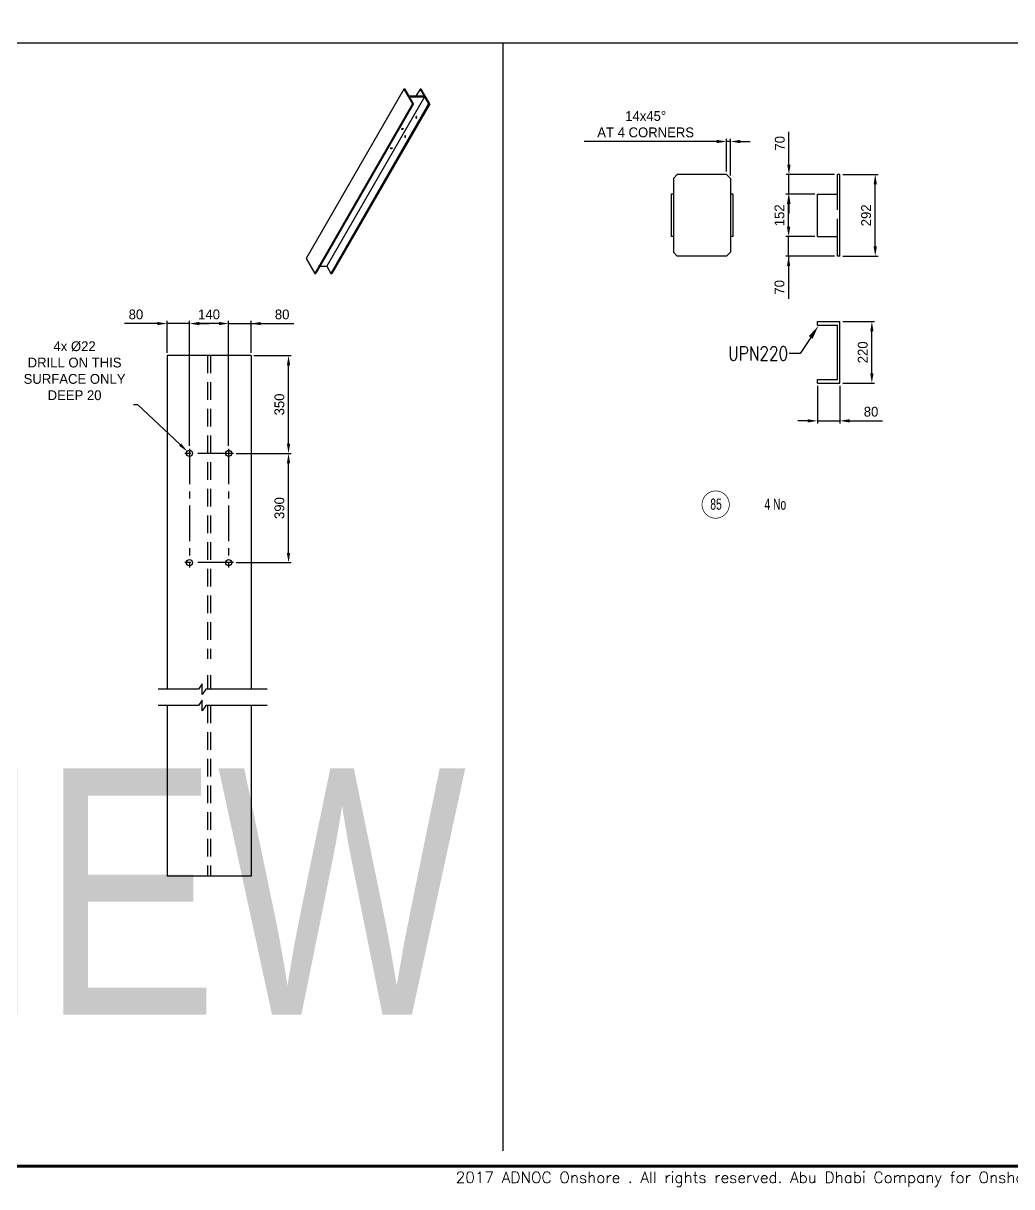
# Model space of a CAD drawing. Header units: millimetres. Extents: x 0 to 16187, y -20471 to 6290.
# Drawn here: x 11247.2 to 11600.5, y 1484.6 to 1900.2 of the extents above; entities that cross this region are included whole.
import ezdxf
from ezdxf import colors
from ezdxf.entities.mleader import LeaderData, LeaderLine
from ezdxf.enums import TextEntityAlignment as Align
from ezdxf.math import Vec2, Vec3

# ---------------------------------------------------------------- set-up
doc = ezdxf.new("R2018")
doc.units = ezdxf.units.MM
doc.header["$PDSIZE"] = -1
for name, pattern in [('CENTERX2', [20.32, 12.7, -2.54, 2.54, -2.54]), ('DASHED2', [9.525, 6.35, -3.175]), ('HIDDEN', [9.525, 6.35, -3.175])]:
    doc.linetypes.add(name, pattern=pattern)
doc.layers.add('BORDER1', color=3, linetype='Continuous')
doc.layers.add('BORDER2', color=7, linetype='Continuous')
doc.styles.add('ROMANC', font='ROMANC', dxfattribs={"height": 5})
doc.styles.add('ROMANS', font='ROMANS.shx', dxfattribs={"width": 0.8})
doc.styles.add('ROMANT', font='ROMANT', dxfattribs={"height": 4})
doc.styles.add('SLDTEXTSTYLE2', font='TXT', dxfattribs={"width": 0.686449})
doc.dimstyles.new('AM_ISO', dxfattribs={"dimtxt": 3.5, "dimasz": 3.5, "dimexe": 1, "dimexo": 1, "dimgap": 1.5, "dimtad": 1, "dimdsep": 46, "dimtxsty": 'Standard', "dimcen": 0, "dimclrd": 1, "dimclre": 1, "dimclrt": 1, "dimadec": 0, "dimazin": 2, "dimtp": 0.1, "dimtm": 0.1, "dimtfac": 0.71, "dimtdec": 3, "dimtmove": 0, "dimatfit": 3, "dimfxl": 1, "dimlwd": -1, "dimlwe": -1, "dimarcsym": 1})
doc.dimstyles.new('AM_ISO$3', dxfattribs={"dimtxt": 3.5, "dimasz": 3.5, "dimexe": 1, "dimexo": 1, "dimgap": 1.5, "dimtad": 1, "dimtoh": 1, "dimdsep": 46, "dimtxsty": 'Standard', "dimcen": 0, "dimclrd": 1, "dimclre": 1, "dimclrt": 1, "dimadec": 0, "dimazin": 2, "dimtp": 0.1, "dimtm": 0.1, "dimtfac": 0.71, "dimtdec": 3, "dimtofl": 0, "dimtmove": 0, "dimatfit": 0, "dimfxl": 1, "dimlwd": -1, "dimlwe": -1, "dimarcsym": 1})

# ---------------------------------------------------------------- blocks, each defined once
blk = doc.blocks.new('*U609')
at = {"layer": 'BORDER1', "color": 154, "true_color": 0x1859a9, "const_width": 1}
blk.add_lwpolyline([(1.81, 811), (1144, 811), (1144, 0), (0, 0), (0, 811)], close=True, dxfattribs=at)
at = {"layer": 'BORDER2', "color": 154, "true_color": 0x1859a9, "style": 'ROMANS'}
blk.add_text('2017 ADNOC Onshore . All rights reserved. Abu Dhabi Company for Onshore Petroleum Operations Ltd. Restricted Circulation', height=4, dxfattribs=at).set_placement((489.5, -2), align=Align.TOP_CENTER)
at = {"layer": 'BORDER2', "flags": 8}
for tag, height, style, p in [('REV-A', 3.24, 'ROMANS', (986.93, 140.25)), ('RE-A', 8.06, 'ROMANT', (1084.63, 7.17))]:
    blk.add_attdef(tag, text='', height=height, dxfattribs=dict(at, style=style)).set_placement(p, align=Align.CENTER)
at = {"layer": 'BORDER2', "style": 'ROMANS', "width": 3.830216}
blk.add_attdef('DATE-A', text='', height=3.24, dxfattribs=at).set_placement((995.51, 140.25), (1008.51, 140.25), align=Align.FIT)
at = {"layer": 'BORDER2'}
for tag, height, style, p in [('DRN-A', 3.24, 'ROMANS', (1018.38, 140.25)), ('CHD-A', 3.24, 'ROMANS', (1032.35, 140.25)), ('APD-A', 3.24, 'ROMANS', (1046.64, 140.25)), ('CONS_CONT_VEND', 4.2, 'ROMANC', (1061.39, 72.83))]:
    blk.add_attdef(tag, text='', height=height, dxfattribs=dict(at, style=style)).set_placement(p, align=Align.CENTER)
at = {"layer": 'BORDER2', "style": 'ROMANS', "width": 0.8}
for tag, p, height in [('1:X', (997.23, 122.55), 3.5), ('LOC', (1042.74, 122.55), 3.5), ('PROJ_NO', (1118.64, 122.55), 3.5), ('CONS_DRG_NO', (1011, 63), 3)]:
    blk.add_attdef(tag, p, '', height=height, dxfattribs=at)
at = {"layer": 'BORDER2', "lineweight": 30, "width": 0.8, "flags": 104}
blk.add_attdef('COMMENTS-A', text='', height=2.2, dxfattribs=at).set_placement((1055.21, 142.07), align=Align.MIDDLE_LEFT)
at = {"layer": 'BORDER2', "style": 'ROMANS', "width": 0.8}
for tag, p in [('PROJECT_TITLE_1', (1061.07, 55.35)), ('PROJECT_TITLE_2', (1061.07, 49.3))]:
    blk.add_attdef(tag, text='', height=3.5, dxfattribs=at).set_placement(p, align=Align.MIDDLE)
at = {"layer": 'BORDER2', "style": 'ROMANT', "width": 0.8}
for tag, p in [('DRG_TITLE_1', (1061.07, 36.31)), ('DRG_TITLE_2', (1061.07, 28.31)), ('DRG_TITLE_3', (1061.07, 20.31))]:
    blk.add_attdef(tag, text='', height=5, dxfattribs=at).set_placement(p, align=Align.CENTER)
at = {"layer": 'BORDER2', "style": 'ROMANT'}
for tag, p in [('AR', (995, 7.17)), ('PA', (1011.74, 7.17)), ('DC', (1028.45, 7.17)), ('TS', (1120.84, 7.17))]:
    blk.add_attdef(tag, p, '', height=8.06, dxfattribs=at)
for tag, p in [('SRNO', (1074.7, 7.17)), ('SH', (1115.8, 7.18))]:
    blk.add_attdef(tag, text='', height=8.06, dxfattribs=at).set_placement(p, align=Align.RIGHT)
at = {"layer": 'BORDER2', "style": 'ROMANS', "flags": 2}
blk.add_attdef('TB_VERSION', text='', height=2, dxfattribs=at).set_placement((1, -1), align=Align.TOP_LEFT)
blk = doc.blocks.new('*D4826')
at = {"color": 1, "linetype": 'ByBlock'}
for p, q in [((11329.65, 1781.57), (11343.05, 1781.57)), ((11342.05, 1750.07), (11342.05, 1778.07)), ((11323.33, 1746.57), (11343.05, 1746.57))]:
    blk.add_line(p, q, dxfattribs=at)
at = {"color": 1}
for points in [[(11342.63, 1778.07), (11341.46, 1778.07), (11342.05, 1781.57)], [(11341.46, 1750.07), (11342.63, 1750.07), (11342.05, 1746.57)]]:
    blk.add_solid(points, dxfattribs=at)
at = {"layer": 'Defpoints', "color": 0}
for p in [(11328.65, 1781.57), (11342.05, 1781.57), (11322.33, 1746.57)]:
    blk.add_point(p, dxfattribs=at)
at = {"color": 1, "insert": (11338.8, 1764.07), "char_height": 3.5, "attachment_point": 5, "rotation": 90}
blk.add_mtext('350', dxfattribs=at)
blk = doc.blocks.new('*D4827')
at = {"color": 1, "linetype": 'ByBlock'}
for p, q in [((11323.33, 1746.57), (11343.05, 1746.57)), ((11342.05, 1711.07), (11342.05, 1743.07)), ((11323.33, 1707.57), (11343.05, 1707.57))]:
    blk.add_line(p, q, dxfattribs=at)
at = {"color": 1}
for points in [[(11342.63, 1743.07), (11341.46, 1743.07), (11342.05, 1746.57)], [(11341.46, 1711.07), (11342.63, 1711.07), (11342.05, 1707.57)]]:
    blk.add_solid(points, dxfattribs=at)
at = {"layer": 'Defpoints', "color": 0}
for p in [(11322.33, 1746.57), (11342.05, 1746.57), (11322.33, 1707.57)]:
    blk.add_point(p, dxfattribs=at)
at = {"color": 1, "insert": (11338.8, 1727.07), "char_height": 3.5, "attachment_point": 5, "rotation": 90}
blk.add_mtext('390', dxfattribs=at)
blk = doc.blocks.new('*D4828')
at = {"color": 1, "linetype": 'ByBlock'}
for p, q in [((11317.15, 1792.97), (11313.65, 1792.97)), ((11320.65, 1749.26), (11320.65, 1793.97)), ((11320.65, 1792.97), (11328.65, 1792.97)), ((11328.65, 1782.57), (11328.65, 1793.97)), ((11328.65, 1792.97), (11343.9, 1792.97)), ((11332.15, 1792.97), (11335.65, 1792.97))]:
    blk.add_line(p, q, dxfattribs=at)
at = {"color": 1}
for points in [[(11317.15, 1792.39), (11317.15, 1793.55), (11320.65, 1792.97)], [(11332.15, 1793.55), (11332.15, 1792.39), (11328.65, 1792.97)]]:
    blk.add_solid(points, dxfattribs=at)
at = {"layer": 'Defpoints', "color": 0}
for p in [(11328.65, 1792.97), (11328.65, 1781.57), (11320.65, 1748.26)]:
    blk.add_point(p, dxfattribs=at)
at = {"color": 1, "insert": (11339.77, 1796.22), "char_height": 3.5, "attachment_point": 5}
blk.add_mtext('80', dxfattribs=at)
blk = doc.blocks.new('*D4829')
at = {"color": 1, "linetype": 'ByBlock'}
for p, q in [((11306.65, 1749.26), (11306.65, 1793.97)), ((11317.15, 1792.97), (11310.15, 1792.97)), ((11320.65, 1760.48), (11320.65, 1793.97))]:
    blk.add_line(p, q, dxfattribs=at)
at = {"color": 1}
for points in [[(11310.15, 1793.55), (11310.15, 1792.39), (11306.65, 1792.97)], [(11317.15, 1792.39), (11317.15, 1793.55), (11320.65, 1792.97)]]:
    blk.add_solid(points, dxfattribs=at)
at = {"layer": 'Defpoints', "color": 0}
for p in [(11306.65, 1792.97), (11320.65, 1759.48), (11306.65, 1748.26)]:
    blk.add_point(p, dxfattribs=at)
at = {"color": 1, "insert": (11313.65, 1796.22), "char_height": 3.5, "attachment_point": 5}
blk.add_mtext('140', dxfattribs=at)
blk = doc.blocks.new('*D4830')
at = {"color": 1, "linetype": 'ByBlock'}
for p, q in [((11295.15, 1792.97), (11283.4, 1792.97)), ((11298.65, 1782.57), (11298.65, 1793.97)), ((11306.65, 1792.97), (11298.65, 1792.97)), ((11306.65, 1759.48), (11306.65, 1793.97)), ((11310.15, 1792.97), (11313.65, 1792.97))]:
    blk.add_line(p, q, dxfattribs=at)
at = {"color": 1}
for points in [[(11295.15, 1792.39), (11295.15, 1793.55), (11298.65, 1792.97)], [(11310.15, 1793.55), (11310.15, 1792.39), (11306.65, 1792.97)]]:
    blk.add_solid(points, dxfattribs=at)
at = {"layer": 'Defpoints', "color": 0}
for p in [(11298.65, 1792.97), (11298.65, 1781.57), (11306.65, 1758.48)]:
    blk.add_point(p, dxfattribs=at)
at = {"color": 1, "insert": (11287.52, 1796.22), "char_height": 3.5, "attachment_point": 5}
blk.add_mtext('80', dxfattribs=at)
blk = doc.blocks.new('*D4831')
at = {"color": 1, "linetype": 'ByBlock'}
for p, q in [((11286.59, 1764.1), (11288.09, 1764.1)), ((11288.09, 1764.1), (11303.31, 1749.73))]:
    blk.add_line(p, q, dxfattribs=at)
at = {"color": 1}
blk.add_solid([(11302.9, 1749.31), (11303.71, 1750.16), (11305.85, 1747.33)], dxfattribs=at)
at = {"layer": 'Defpoints', "color": 0}
for p in [(11305.85, 1747.33), (11307.45, 1745.82)]:
    blk.add_point(p, dxfattribs=at)
at = {"color": 1, "insert": (11265.59, 1776.1), "char_height": 3.5, "attachment_point": 5}
blk.add_mtext('4x %%c22\\PDRILL ON THIS\\PSURFACE ONLY\\PDEEP 20', dxfattribs=at)
blk = doc.blocks.new('*D5641')
at = {"color": 1, "linetype": 'ByBlock'}
for p, q in [((11540.1, 1793.7), (11551.52, 1793.7)), ((11550.52, 1775.2), (11550.52, 1790.2)), ((11540.1, 1771.7), (11551.52, 1771.7))]:
    blk.add_line(p, q, dxfattribs=at)
at = {"color": 1}
for points in [[(11551.1, 1790.2), (11549.93, 1790.2), (11550.52, 1793.7)], [(11549.93, 1775.2), (11551.1, 1775.2), (11550.52, 1771.7)]]:
    blk.add_solid(points, dxfattribs=at)
at = {"layer": 'Defpoints', "color": 0}
for p in [(11539.1, 1793.7), (11550.52, 1793.7), (11539.1, 1771.7)]:
    blk.add_point(p, dxfattribs=at)
at = {"color": 1, "insert": (11547.27, 1782.7), "char_height": 3.5, "attachment_point": 5, "rotation": 90}
blk.add_mtext('220', dxfattribs=at)
blk = doc.blocks.new('*D5642')
at = {"color": 1, "linetype": 'ByBlock'}
for p, q in [((11531.1, 1770.7), (11531.1, 1757.22)), ((11539.1, 1770.7), (11539.1, 1757.22)), ((11527.6, 1758.22), (11524.1, 1758.22)), ((11531.1, 1758.22), (11539.1, 1758.22)), ((11542.6, 1758.22), (11554.35, 1758.22))]:
    blk.add_line(p, q, dxfattribs=at)
at = {"color": 1}
for points in [[(11527.6, 1757.64), (11527.6, 1758.81), (11531.1, 1758.22)], [(11542.6, 1758.81), (11542.6, 1757.64), (11539.1, 1758.22)]]:
    blk.add_solid(points, dxfattribs=at)
at = {"layer": 'Defpoints', "color": 0}
for p in [(11531.1, 1771.7), (11539.1, 1771.7), (11539.1, 1758.22)]:
    blk.add_point(p, dxfattribs=at)
at = {"color": 1, "insert": (11550.23, 1761.47), "char_height": 3.5, "attachment_point": 5}
blk.add_mtext('80', dxfattribs=at)
blk = doc.blocks.new('*D5643')
at = {"color": 1, "linetype": 'ByBlock'}
for p, q in [((11530.1, 1839.24), (11519.76, 1839.24)), ((11520.76, 1827.54), (11520.76, 1835.74)), ((11530.1, 1824.04), (11519.76, 1824.04))]:
    blk.add_line(p, q, dxfattribs=at)
at = {"color": 1}
for points in [[(11521.35, 1835.74), (11520.18, 1835.74), (11520.76, 1839.24)], [(11520.18, 1827.54), (11521.35, 1827.54), (11520.76, 1824.04)]]:
    blk.add_solid(points, dxfattribs=at)
at = {"layer": 'Defpoints', "color": 0}
for p in [(11520.76, 1839.24), (11531.1, 1839.24), (11531.1, 1824.04)]:
    blk.add_point(p, dxfattribs=at)
at = {"color": 1, "insert": (11517.51, 1831.64), "char_height": 3.5, "attachment_point": 5, "rotation": 90}
blk.add_mtext('152', dxfattribs=at)
blk = doc.blocks.new('*D5644')
at = {"color": 1, "linetype": 'ByBlock'}
for p, q in [((11520.76, 1827.54), (11520.76, 1831.04)), ((11530.1, 1824.04), (11519.76, 1824.04)), ((11520.76, 1817.04), (11520.76, 1824.04)), ((11537.2, 1817.04), (11519.76, 1817.04)), ((11520.76, 1817.04), (11520.76, 1801.79)), ((11520.76, 1813.54), (11520.76, 1810.04))]:
    blk.add_line(p, q, dxfattribs=at)
at = {"color": 1}
for points in [[(11520.18, 1827.54), (11521.35, 1827.54), (11520.76, 1824.04)], [(11521.35, 1813.54), (11520.18, 1813.54), (11520.76, 1817.04)]]:
    blk.add_solid(points, dxfattribs=at)
at = {"layer": 'Defpoints', "color": 0}
for p in [(11520.76, 1824.04), (11531.1, 1824.04), (11538.2, 1817.04)]:
    blk.add_point(p, dxfattribs=at)
at = {"color": 1, "insert": (11517.51, 1805.92), "char_height": 3.5, "attachment_point": 5, "rotation": 90}
blk.add_mtext('70', dxfattribs=at)
blk = doc.blocks.new('*D5645')
at = {"color": 1, "linetype": 'ByBlock'}
for p, q in [((11520.88, 1849.74), (11520.88, 1861.49)), ((11537.2, 1846.24), (11519.88, 1846.24)), ((11520.88, 1839.24), (11520.88, 1846.24)), ((11530.1, 1839.24), (11519.88, 1839.24)), ((11520.88, 1835.74), (11520.88, 1832.24))]:
    blk.add_line(p, q, dxfattribs=at)
at = {"color": 1}
for points in [[(11520.29, 1849.74), (11521.46, 1849.74), (11520.88, 1846.24)], [(11521.46, 1835.74), (11520.29, 1835.74), (11520.88, 1839.24)]]:
    blk.add_solid(points, dxfattribs=at)
at = {"layer": 'Defpoints', "color": 0}
for p in [(11520.88, 1846.24), (11538.2, 1846.24), (11531.1, 1839.24)]:
    blk.add_point(p, dxfattribs=at)
at = {"color": 1, "insert": (11517.63, 1857.37), "char_height": 3.5, "attachment_point": 5, "rotation": 90}
blk.add_mtext('70', dxfattribs=at)
blk = doc.blocks.new('*D5646')
at = {"color": 1, "linetype": 'ByBlock'}
for p, q in [((11540.1, 1846.24), (11552.72, 1846.24)), ((11551.72, 1820.54), (11551.72, 1842.74)), ((11540.1, 1817.04), (11552.72, 1817.04))]:
    blk.add_line(p, q, dxfattribs=at)
at = {"color": 1}
for points in [[(11552.31, 1842.74), (11551.14, 1842.74), (11551.72, 1846.24)], [(11551.14, 1820.54), (11552.31, 1820.54), (11551.72, 1817.04)]]:
    blk.add_solid(points, dxfattribs=at)
at = {"layer": 'Defpoints', "color": 0}
for p in [(11539.1, 1846.24), (11551.72, 1846.24), (11539.1, 1817.04)]:
    blk.add_point(p, dxfattribs=at)
at = {"color": 1, "insert": (11548.47, 1831.64), "char_height": 3.5, "attachment_point": 5, "rotation": 90}
blk.add_mtext('292', dxfattribs=at)
blk = doc.blocks.new('*D5647')
at = {"color": 1, "linetype": 'ByBlock'}
for p, q in [((11495.09, 1858), (11447.76, 1858)), ((11498.59, 1847.24), (11498.59, 1859)), ((11499.99, 1858), (11498.59, 1858)), ((11499.99, 1845.84), (11499.99, 1859)), ((11503.49, 1858), (11506.99, 1858))]:
    blk.add_line(p, q, dxfattribs=at)
at = {"color": 1}
for points in [[(11495.09, 1857.42), (11495.09, 1858.59), (11498.59, 1858)], [(11503.49, 1858.59), (11503.49, 1857.42), (11499.99, 1858)]]:
    blk.add_solid(points, dxfattribs=at)
at = {"layer": 'Defpoints', "color": 0}
for p in [(11498.59, 1858), (11498.59, 1846.24), (11499.99, 1844.84)]:
    blk.add_point(p, dxfattribs=at)
at = {"color": 1, "insert": (11469.68, 1864.17), "char_height": 3.5, "attachment_point": 5}
blk.add_mtext('14x45%%D\\PAT 4 CORNERS', dxfattribs=at)

msp = doc.modelspace()

# ---------------------------------------------------------------- linework, layer by layer
for p, q in [((11083.63135, 1893.28748), (12062.63135, 1893.28748)), ((11418.65589, 1893.28748), (11418.65589, 1497.49397)), ((11480.99496, 1846.24157), (11479.59496, 1844.84157)), ((11498.59496, 1846.24157), (11480.99496, 1846.24157)), ((11498.59496, 1846.24157), (11499.99496, 1844.84157)), ((11538.20335, 1839.24157), (11538.20335, 1846.24157)), ((11539.10335, 1846.24157), (11538.20335, 1846.24157)), ((11539.10335, 1817.04157), (11539.10335, 1846.24157)), ((11479.59496, 1844.84157), (11479.59496, 1818.44157)), ((11499.99496, 1844.84157), (11499.99496, 1818.44157)), ((11478.79496, 1839.24157), (11478.79496, 1824.04157)), ((11479.59496, 1839.24157), (11478.79496, 1839.24157)), ((11500.79496, 1839.24157), (11499.99496, 1839.24157)), ((11500.79496, 1839.24157), (11500.79496, 1824.04157)), ((11531.10335, 1824.04157), (11531.10335, 1839.24157)), ((11531.10335, 1839.24157), (11538.20335, 1839.24157)), ((11479.59496, 1824.04157), (11478.79496, 1824.04157)), ((11500.79496, 1824.04157), (11499.99496, 1824.04157)), ((11531.10335, 1824.04157), (11538.20335, 1824.04157)), ((11538.20335, 1817.04157), (11538.20335, 1824.04157)), ((11479.59496, 1818.44157), (11480.99496, 1817.04157)), ((11498.59496, 1817.04157), (11480.99496, 1817.04157)), ((11499.99496, 1818.44157), (11498.59496, 1817.04157)), ((11539.10335, 1817.04157), (11538.20335, 1817.04157)), ((11531.10335, 1793.7009), (11539.10335, 1793.7009)), ((11531.10335, 1792.4509), (11531.10335, 1793.7009)), ((11531.10335, 1792.4509), (11538.20335, 1792.4509)), ((11538.20335, 1772.9509), (11538.20335, 1792.4509)), ((11539.10335, 1771.7009), (11539.10335, 1793.7009)), ((11298.64896, 1781.57402), (11298.64896, 1662.41026)), ((11328.64896, 1781.57402), (11298.64896, 1781.57402)), ((11328.64896, 1781.57402), (11328.64896, 1662.41026)), ((11531.10335, 1771.7009), (11531.10335, 1772.9509)), ((11531.10335, 1772.9509), (11538.20335, 1772.9509)), ((11531.10335, 1771.7009), (11539.10335, 1771.7009)), ((11309.87139, 1662.41026), (11295.43948, 1662.41026)), ((11311.12587, 1664.27821), (11309.87139, 1662.41026)), ((11311.12587, 1660.44273), (11311.12587, 1664.27821)), ((11312.43986, 1662.41026), (11311.12587, 1660.44273)), ((11334.45612, 1662.41026), (11312.43986, 1662.41026)), ((11311.12587, 1658.41761), (11309.87139, 1656.54967)), ((11311.12587, 1654.58214), (11311.12587, 1658.41761)), ((11309.87139, 1656.54967), (11295.43948, 1656.54967)), ((11298.64896, 1656.54967), (11298.64896, 1595.57706)), ((11312.43986, 1656.54967), (11311.12587, 1654.58214)), ((11334.45612, 1656.54967), (11312.43986, 1656.54967)), ((11328.64896, 1656.54967), (11328.64896, 1595.57706)), ((11328.64896, 1595.57706), (11298.64896, 1595.57706))]:
    msp.add_line(p, q)
at = {"color": 7, "linetype": 'Continuous', "lineweight": 25}
for p, q in [((11383.31202, 1876.73317), (11348.36975, 1816.20483)), ((11383.31202, 1876.73317), (11386.37355, 1871.42987)), ((11383.69987, 1876.73317), (11383.31202, 1876.73317)), ((11385.17451, 1874.17874), (11383.69987, 1876.73317)), ((11389.04822, 1876.73317), (11387.57358, 1874.17874)), ((11389.04822, 1876.73317), (11390.52285, 1874.17874)), ((11389.43607, 1876.73317), (11389.04822, 1876.73317)), ((11392.4976, 1871.42987), (11389.43607, 1876.73317)), ((11386.37355, 1871.42987), (11351.43128, 1810.90153)), ((11386.7614, 1871.42987), (11351.81914, 1810.90153)), ((11390.63511, 1873.98429), (11355.69284, 1813.45595)), ((11392.10975, 1871.42987), (11357.16748, 1810.90153)), ((11392.4976, 1871.42987), (11357.55534, 1810.90153)), ((11390.52285, 1874.17874), (11385.17451, 1874.17874)), ((11385.28677, 1873.98429), (11390.63511, 1873.98429)), ((11386.7614, 1871.42987), (11385.28677, 1873.98429)), ((11386.37355, 1871.42987), (11386.7614, 1871.42987)), ((11390.63511, 1873.98429), (11392.10975, 1871.42987)), ((11392.10975, 1871.42987), (11392.4976, 1871.42987)), ((11348.36975, 1816.20483), (11351.43128, 1810.90153)), ((11353.29377, 1813.45595), (11355.69284, 1813.45595)), ((11355.69284, 1813.45595), (11357.16748, 1810.90153)), ((11351.43128, 1810.90153), (11351.81914, 1810.90153)), ((11357.16748, 1810.90153), (11357.55534, 1810.90153))]:
    msp.add_line(p, q, dxfattribs=at)
at = {"color": 2, "linetype": 'HIDDEN'}
msp.add_line((11538.20335, 1824.04157), (11538.20335, 1839.24157), dxfattribs=at)
at = {"color": 7, "linetype": 'Continuous'}
for q in [(11352.90598, 1813.55318), (11352.9484, 1813.57767)]:
    msp.add_line((11352.96254, 1813.55318), q, dxfattribs=at)
at = {"color": 2, "linetype": 'DASHED2'}
for p, q in [((11313.09896, 1781.57402), (11313.09896, 1673.20293)), ((11314.19896, 1781.57402), (11314.19896, 1673.20293)), ((11313.09896, 1667.34234), (11313.09896, 1662.41026)), ((11314.19896, 1667.34234), (11314.19896, 1662.41026)), ((11313.09896, 1656.54967), (11313.09896, 1595.57706)), ((11314.19896, 1656.54967), (11314.19896, 1595.57706))]:
    msp.add_line(p, q, dxfattribs=at)
at = {"color": 3, "linetype": 'CENTERX2', "lineweight": 25}
for p, q in [((11322.33272, 1746.57402), (11304.96519, 1746.57402)), ((11306.64896, 1748.25778), (11306.64896, 1705.89025)), ((11320.64896, 1748.25778), (11320.64896, 1705.89025)), ((11322.33272, 1707.57402), (11304.96519, 1707.57402))]:
    msp.add_line(p, q, dxfattribs=at)
at = {"color": 7, "linetype": 'Continuous', "lineweight": 25, "flags": 128}
for points in [[(11387.6093, 1866.46244), (11387.63114, 1866.43084), (11387.6559, 1866.40651), (11387.68276, 1866.39023), (11387.71087, 1866.38252), (11387.73933, 1866.38362), (11387.76721, 1866.39351), (11387.79363, 1866.41187), (11387.81772, 1866.4381), (11387.83873, 1866.47136), (11387.85597, 1866.51059), (11387.86889, 1866.55451), (11387.87708, 1866.60173), (11387.88027, 1866.65072), (11387.87835, 1866.69991), (11387.8714, 1866.74772), (11387.85963, 1866.79261), (11387.84342, 1866.83314), (11387.82329, 1866.868), (11387.7999, 1866.89607), (11387.77399, 1866.91646), (11387.74639, 1866.92851), (11387.71799, 1866.93183), (11387.68971, 1866.92631), (11387.66245, 1866.91213), (11387.63709, 1866.88974), (11387.61445, 1866.85988), (11387.59524, 1866.82349), (11387.5801, 1866.78174), (11387.56951, 1866.73598), (11387.5638, 1866.68769), (11387.56316, 1866.6384), (11387.56761, 1866.5897), (11387.57701, 1866.54317), (11387.59106, 1866.50029), (11387.6093, 1866.46244)], [(11382.54223, 1862.4938), (11382.56588, 1862.52852), (11382.59599, 1862.56213), (11382.63159, 1862.59354), (11382.67153, 1862.62174), (11382.71454, 1862.64583), (11382.75922, 1862.66504), (11382.80415, 1862.67874), (11382.84787, 1862.6865), (11382.88899, 1862.68806), (11382.92618, 1862.68338), (11382.95825, 1862.67261), (11382.98416, 1862.65609), (11383.00309, 1862.63435), (11383.01442, 1862.6081), (11383.01779, 1862.57817), (11383.0131, 1862.54554), (11383.00048, 1862.51123), (11382.98036, 1862.47637), (11382.95337, 1862.44207), (11382.92038, 1862.40943), (11382.88246, 1862.37951), (11382.84081, 1862.35325), (11382.79679, 1862.33152), (11382.75181, 1862.315), (11382.7073, 1862.30422), (11382.66471, 1862.29955), (11382.62539, 1862.30111), (11382.59062, 1862.30887), (11382.56152, 1862.32257), (11382.53901, 1862.34177), (11382.52382, 1862.36586), (11382.51644, 1862.39407), (11382.5171, 1862.42548), (11382.52579, 1862.45908), (11382.54223, 1862.4938)], [(11383.62931, 1859.56815), (11383.65116, 1859.53655), (11383.67591, 1859.51222), (11383.70277, 1859.49594), (11383.73088, 1859.48823), (11383.75934, 1859.48933), (11383.78722, 1859.49922), (11383.81364, 1859.51758), (11383.83773, 1859.54381), (11383.85874, 1859.57707), (11383.87598, 1859.61629), (11383.88891, 1859.66022), (11383.89709, 1859.70744), (11383.90028, 1859.75643), (11383.89836, 1859.80562), (11383.89141, 1859.85343), (11383.87964, 1859.89832), (11383.86343, 1859.93884), (11383.8433, 1859.97371), (11383.81991, 1860.00178), (11383.794, 1860.02217), (11383.7664, 1860.03422), (11383.738, 1860.03753), (11383.70972, 1860.03201), (11383.68246, 1860.01784), (11383.6571, 1859.99545), (11383.63446, 1859.96559), (11383.61525, 1859.9292), (11383.60011, 1859.88745), (11383.58952, 1859.84169), (11383.58381, 1859.79339), (11383.58317, 1859.7441), (11383.58762, 1859.69541), (11383.59702, 1859.64888), (11383.61107, 1859.606), (11383.62931, 1859.56815)], [(11378.56224, 1855.59951), (11378.58589, 1855.63423), (11378.616, 1855.66784), (11378.6516, 1855.69925), (11378.69154, 1855.72745), (11378.73455, 1855.75154), (11378.77923, 1855.77075), (11378.82416, 1855.78445), (11378.86788, 1855.79221), (11378.909, 1855.79377), (11378.94619, 1855.78909), (11378.97826, 1855.77832), (11379.00417, 1855.7618), (11379.0231, 1855.74006), (11379.03443, 1855.71381), (11379.0378, 1855.68388), (11379.03311, 1855.65124), (11379.02049, 1855.61694), (11379.00037, 1855.58208), (11378.97338, 1855.54778), (11378.94039, 1855.51514), (11378.90247, 1855.48522), (11378.86082, 1855.45896), (11378.8168, 1855.43723), (11378.77182, 1855.42071), (11378.72731, 1855.40993), (11378.68472, 1855.40525), (11378.6454, 1855.40682), (11378.61063, 1855.41458), (11378.58153, 1855.42828), (11378.55902, 1855.44748), (11378.54383, 1855.47157), (11378.53645, 1855.49978), (11378.53711, 1855.53119), (11378.5458, 1855.56479), (11378.56224, 1855.59951)]]:
    msp.add_lwpolyline(points, dxfattribs=at)
at = {"color": 4}
msp.add_lwpolyline([(11499.57054, 1728.31477, 0.25, 0.25, 1), (11489.82054, 1728.31477, 0.25, 0.25, 1)], format="xyseb", close=True, dxfattribs=at)
for centre in [(11306.64896, 1746.57402), (11320.64896, 1746.57402), (11306.64896, 1707.57402), (11320.64896, 1707.57402)]:
    msp.add_circle(centre, 1.1)
at = {"color": 7, "linetype": 'Continuous', "lineweight": 25}
for centre in [(11382.52654, 1862.90995), (11378.54655, 1856.01566)]:
    msp.add_arc(centre, 0.41644, 272.1590497, 327.8355738, dxfattribs=at)
at = {"color": 7, "linetype": 'Continuous'}
msp.add_point((11352.96254, 1813.55318), dxfattribs=at)

# ---------------------------------------------------------------- block references
at = {"layer": 'BORDER1'}
ref = msp.add_blockref('*U609', (9377.41209, 1491.98256), dxfattribs=at)
lines = msp.add_mtext('\\W0.80000;ISSUED FOR REVIEW\\P', dxfattribs={"layer": 'BORDER2', "insert": (10432.62205, 1634.05699), "char_height": 88, "attachment_point": 1})
ref.add_attrib('COMMENTS-A', '', (10432.62205, 1634.05699), dxfattribs={"flags": 104}).embed_mtext(lines)
msp.add_blockref('*U609', (11083.63135, 1491.98256), dxfattribs=at)

# ---------------------------------------------------------------- texts
at = {"color": 4, "style": 'SLDTEXTSTYLE2', "width": 0.686449}
for s, p in [('85', (11494.82872, 1728.46915)), ('4 No', (11516.01928, 1728.46915))]:
    msp.add_text(s, height=4, dxfattribs=at).set_placement(p, align=Align.MIDDLE_CENTER)

# ---------------------------------------------------------------- dimensions: what is measured, and where the dimension line sits
dim = msp.add_linear_dim(base=(11498.59496, 1858.00177), p1=(11499.99496, 1844.84157), p2=(11498.59496, 1846.24157), text='<>x45%%D\\PAT 4 CORNERS', dimstyle='AM_ISO', override={"dimtxt": 3.5, "dimlfac": 10, "dimtxsty": 'Standard'})
dim.commit()
dim.dimension.update_dxf_attribs({"geometry": '*D5647', "text_midpoint": (11469.6783, 1864.16844)})
for base, p1, p2, override, picture, middle in [((11520.87829, 1846.24157), (11531.10335, 1839.24157), (11538.20335, 1846.24157), {"dimtxt": 3.5, "dimlfac": 10}, '*D5645', (11517.62829, 1857.36657)), ((11551.72306, 1846.24157), (11539.10335, 1817.04157), (11539.10335, 1846.24157), {"dimtxt": 3.5, "dimlfac": 10}, '*D5646', (11548.47306, 1831.64157)), ((11520.76456, 1839.24157), (11531.10335, 1824.04157), (11531.10335, 1839.24157), {"dimtxt": 3.5, "dimlfac": 10}, '*D5643', (11517.51456, 1831.64157)), ((11550.51771, 1793.7009), (11539.10335, 1771.7009), (11539.10335, 1793.7009), {"dimlfac": 10}, '*D5641', (11547.26771, 1782.7009)), ((11342.04677, 1746.57402), (11322.33272, 1707.57402), (11322.33272, 1746.57402), {"dimtxt": 3.5, "dimdec": 0, "dimlfac": 10}, '*D4827', (11338.79677, 1727.07402))]:
    dim = msp.add_linear_dim(base=base, p1=p1, p2=p2, angle=90, dimstyle='AM_ISO', override=override)
    dim.commit()
    dim.dimension.update_dxf_attribs({"geometry": picture, "text_midpoint": middle})
for base, p1, p2, override, picture, middle in [((11520.76456, 1824.04157), (11538.20335, 1817.04157), (11531.10335, 1824.04157), {"dimtxt": 3.5, "dimlfac": 10}, '*D5644', (11520.76456, 1805.91657)), ((11342.04677, 1781.57402), (11322.33272, 1746.57402), (11328.64896, 1781.57402), {"dimtxt": 3.5, "dimdec": 0, "dimlfac": 10}, '*D4826', (11342.04677, 1764.07402))]:
    dim = msp.add_linear_dim(base=base, p1=p1, p2=p2, angle=90, dimstyle='AM_ISO', override=override)
    dim.commit()
    dim.dimension.update_dxf_attribs({"geometry": picture, "text_midpoint": middle, "dimtype": 160})
dim = msp.add_diameter_dim_2p(p1=(11307.44858, 1745.81864), p2=(11305.84933, 1747.3294), text='4x <>\\PDRILL ON THIS\\PSURFACE ONLY\\PDEEP 20', dimstyle='AM_ISO$3', override={"dimtxt": 3.5, "dimlfac": 10, "dimtxsty": 'Standard'})
dim.commit()
dim.dimension.update_dxf_attribs({"geometry": '*D4831', "text_midpoint": (11265.59471, 1764.10162), "dimtype": 163})
for base, p1, p2, override, picture, middle in [((11298.64896, 1792.97162), (11306.64896, 1758.48359), (11298.64896, 1781.57402), {"dimtxt": 3.5, "dimdec": 0, "dimlfac": 10}, '*D4830', (11287.52396, 1796.22162)), ((11539.10335, 1758.22413), (11531.10335, 1771.7009), (11539.10335, 1771.7009), {"dimtxt": 3.5, "dimlfac": 10}, '*D5642', (11550.22835, 1761.47413))]:
    dim = msp.add_linear_dim(base=base, p1=p1, p2=p2, dimstyle='AM_ISO', override=override)
    dim.commit()
    dim.dimension.update_dxf_attribs({"geometry": picture, "text_midpoint": middle})
for base, p1, p2, picture, middle in [((11306.64896, 1792.97162), (11320.64896, 1759.4794), (11306.64896, 1748.25778), '*D4829', (11313.64896, 1792.97162)), ((11328.64896, 1792.97162), (11320.64896, 1748.25778), (11328.64896, 1781.57402), '*D4828', (11339.77396, 1792.97162))]:
    dim = msp.add_linear_dim(base=base, p1=p1, p2=p2, dimstyle='AM_ISO', override={"dimtxt": 3.5, "dimdec": 0, "dimlfac": 10})
    dim.commit()
    dim.dimension.update_dxf_attribs({"geometry": picture, "text_midpoint": middle, "dimtype": 160})

# ---------------------------------------------------------------- leaders
at = {"color": 1}
ml = msp.add_multileader_mtext('Standard', dxfattribs=at)
ml.set_content('UPN220', color=1, style='ROMANS')
ml.set_leader_properties()
ml.build(insert=Vec2(0, 0))
ml.multileader.update_dxf_attribs({"dogleg_length": 3.84358, "arrow_head_size": 5})
ctx = ml.context
ctx.base_point, ctx.char_height, ctx.arrow_head_size, ctx.landing_gap_size, ctx.plane_origin = Vec3(11497.71471, 1782.23911), 5, 5, 0.4, Vec3(63084.10299, -25707.15402)
ctx.text_align_type = 2
notes = []
notes.append((ctx, [(0, (1, 1, 0), (11524.83828, 1782.23911), (-1, 0), 3.84358, [(0, [(11531.42781, 1792.19439)], 0, [])])]))
ctx.mtext.insert, ctx.mtext.width, ctx.mtext.alignment = Vec3(11520.59471, 1784.73911), 144.3262905, 3
for ctx, leaders in notes:
    for number, flags, end, landing, length, lines in leaders:
        leader = LeaderData()
        leader.index, (leader.has_last_leader_line, leader.has_dogleg_vector, leader.attachment_direction) = number, flags
        leader.last_leader_point, leader.dogleg_vector, leader.dogleg_length = Vec3(end), Vec3(landing), length
        for number, points, colour, breaks in lines:
            line = LeaderLine()
            line.index, line.vertices, line.color, line.breaks = number, Vec3.list(points), colors.encode_raw_color(colour), breaks
            leader.lines.append(line)
        ctx.leaders.append(leader)

doc.saveas('drawing.dxf')
